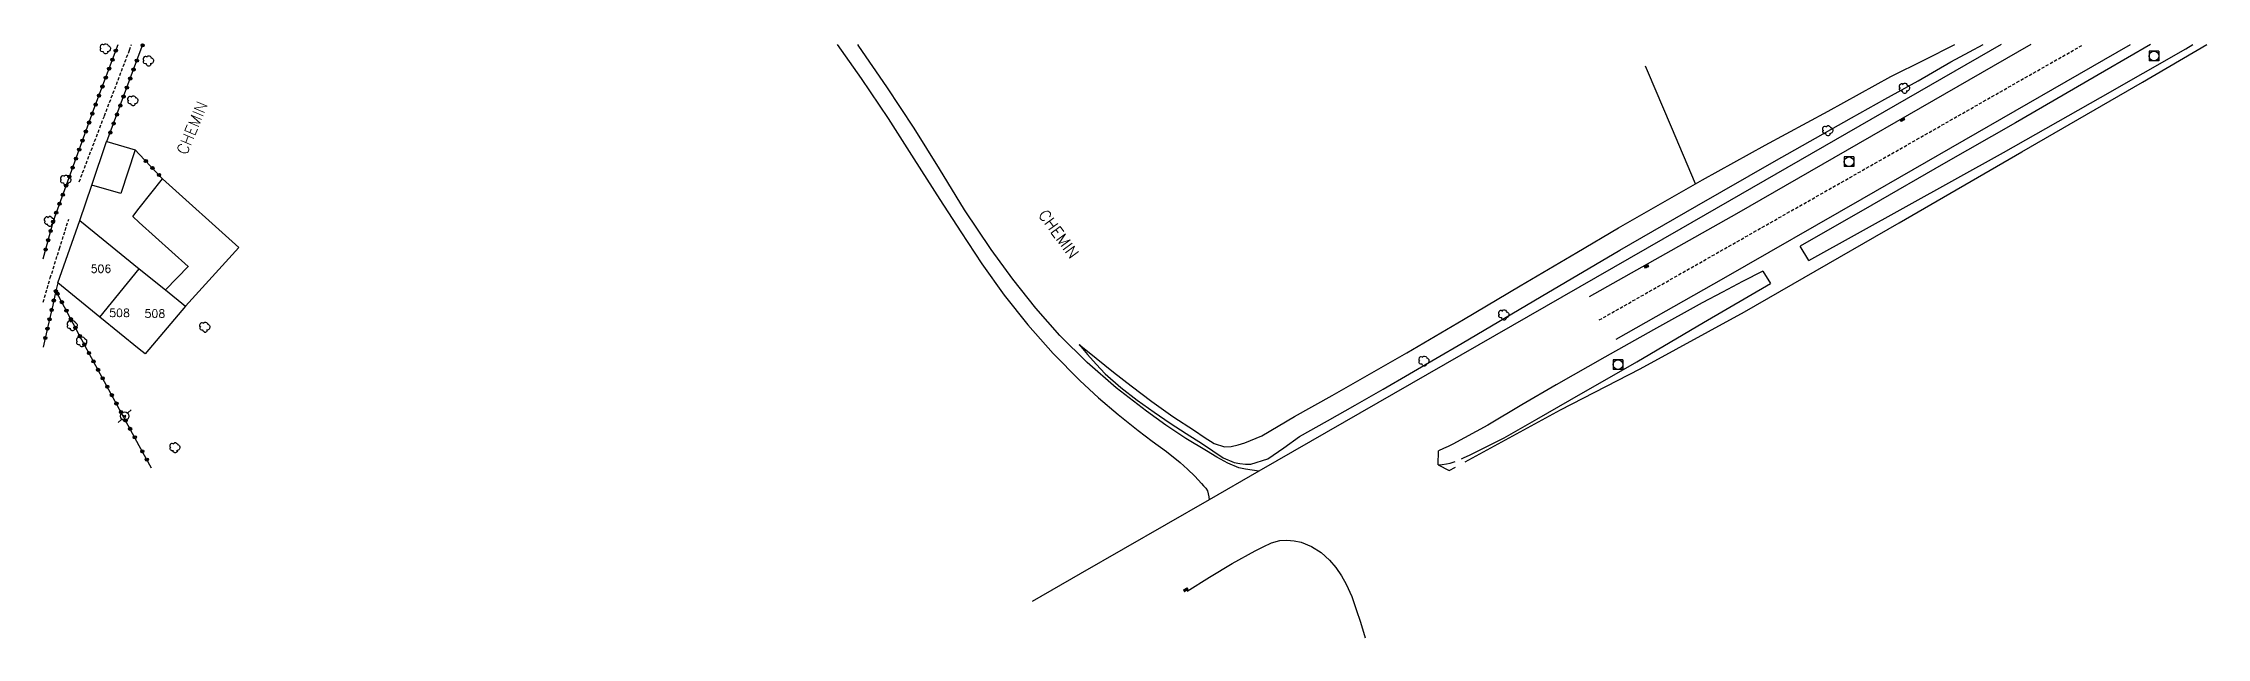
# Model space of a CAD drawing. Header units: millimetres. Extents: x 138000 to 139000, y 124000 to 125000.
# Drawn here: x 138000 to 138338, y 124907.2 to 125000.2 of the extents above; entities that cross this region are included whole.
import ezdxf
from ezdxf.enums import TextEntityAlignment as Align

# ---------------------------------------------------------------- set-up
doc = ezdxf.new("R2010")
doc.units = ezdxf.units.MM
doc.linetypes.add('DASHED', pattern=[0.75, 0.5, -0.25])
doc.layers.get('0').update_dxf_attribs({"linetype": 'CONTINUOUS'})
for name, color, linetype in [('W0001', 6, 'DASHED'), ('W0008', 7, 'CONTINUOUS'), ('W0051', 7, 'CONTINUOUS'), ('W0070', 7, 'DASHED'), ('W0071', 7, 'CONTINUOUS'), ('W0101', 7, 'CONTINUOUS'), ('W0104', 1, 'CONTINUOUS'), ('W0120', 7, 'CONTINUOUS'), ('W0211', 2, 'CONTINUOUS'), ('W0214', 2, 'CONTINUOUS'), ('W0300', 7, 'CONTINUOUS'), ('W0323', 7, 'CONTINUOUS'), ('W0330', 7, 'CONTINUOUS'), ('W0401', 7, 'CONTINUOUS'), ('W0420', 7, 'CONTINUOUS'), ('W0473', 7, 'CONTINUOUS'), ('W0510', 5, 'CONTINUOUS'), ('W0989', 7, 'CONTINUOUS'), ('W0991', 7, 'CONTINUOUS'), ('W1102', 7, 'CONTINUOUS')]:
    doc.layers.add(name, color=color, linetype=linetype)
doc.styles.get("Standard").update_dxf_attribs({"font": 'romans.shx', "width": 0.85})

# ---------------------------------------------------------------- blocks, each defined once
blk = doc.blocks.new('T300')
for p, q in [((-0.8, 0.51), (-0.86, 0.34)), ((-0.86, 0.34), (-0.86, 0.17)), ((-0.86, 0.17), (-0.74, 0.06)), ((-0.69, 0.63), (-0.8, 0.51)), ((-0.8, -0.06), (-0.74, 0.06)), ((-0.74, 0.06), (-0.69, 0.11)), ((-0.57, 0.69), (-0.69, 0.63)), ((-0.46, 0.69), (-0.57, 0.69)), ((-0.29, 0.63), (-0.46, 0.69)), ((-0.29, 0.63), (-0.17, 0.74)), ((-0.23, 0.57), (-0.29, 0.63)), ((-0.17, 0.74), (-0.06, 0.8)), ((-0.06, 0.8), (0.06, 0.8)), ((0.06, 0.8), (0.23, 0.74)), ((0.23, 0.74), (0.34, 0.63)), ((0.34, 0.63), (0.4, 0.51)), ((0.46, 0.46), (0.34, 0.46)), ((0.4, 0.51), (0.4, 0.46)), ((0.57, 0.4), (0.46, 0.46)), ((0.57, 0.4), (0.69, 0.29)), ((0.69, 0.29), (0.74, 0.17)), ((0.74, 0.06), (0.69, -0.17)), ((0.74, 0.17), (0.74, 0.06)), ((-0.8, -0.17), (-0.8, -0.06)), ((-0.8, -0.23), (-0.8, -0.17)), ((-0.74, -0.34), (-0.8, -0.23)), ((-0.69, -0.4), (-0.74, -0.34)), ((-0.51, -0.46), (-0.69, -0.4)), ((-0.4, -0.46), (-0.51, -0.46)), ((-0.4, -0.46), (-0.34, -0.46)), ((-0.34, -0.46), (-0.34, -0.4)), ((-0.34, -0.51), (-0.34, -0.46)), ((-0.29, -0.63), (-0.34, -0.51)), ((-0.17, -0.74), (-0.29, -0.63)), ((-0.06, -0.8), (-0.17, -0.74)), ((0.06, -0.8), (-0.06, -0.8)), ((0.17, -0.74), (0.06, -0.8)), ((0.23, -0.69), (0.17, -0.74)), ((0.29, -0.46), (0.23, -0.46)), ((0.29, -0.63), (0.23, -0.69)), ((0.46, -0.4), (0.29, -0.46)), ((0.34, -0.51), (0.29, -0.63)), ((0.34, -0.51), (0.34, -0.46)), ((0.57, -0.34), (0.46, -0.4)), ((0.63, -0.29), (0.57, -0.34)), ((0.69, -0.17), (0.63, -0.29))]:
    blk.add_line(p, q)
blk = doc.blocks.new('T473')
for p, q in [((-0.166667, 0.166667), (0.166667, -0.166667)), ((-0.166667, -0.166667), (0.166667, 0.166667)), ((0.500001, 0.500001), (1.000002, 1.000002)), ((-1.000002, -1.000002), (-0.500001, -0.500001))]:
    blk.add_line(p, q)
blk.add_ellipse((0, 0), major_axis=(0.471405, 0.471405), ratio=1, start_param=5.4977871438, end_param=11.780972451)
blk = doc.blocks.new('T420')
for p, q in [((0.75, 0.75), (-0.75, 0.75)), ((-0.75, 0.75), (-0.75, -0.75)), ((0.75, 0.75), (0.75, -0.75)), ((0.75, -0.75), (-0.75, -0.75))]:
    blk.add_line(p, q)
blk.add_ellipse((0, 0), major_axis=(-0.53, 0.53), ratio=1, start_param=3.926991, end_param=10.210176)
blk = doc.blocks.new('T401')
for p, q in [((-0.3, 0.3), (0, 0.3)), ((-0.3, -0.25), (-0.3, 0.3)), ((-0.3, 0.15), (0, 0.15)), ((-0.3, 0), (0, 0)), ((0, 0.3), (0, -0.25)), ((-0.3, -0.15), (0, -0.15)), ((-0.3, -0.25), (-0.3, -0.3)), ((-0.3, -0.3), (0, -0.3)), ((0, -0.3), (0, -0.25))]:
    blk.add_line(p, q)
blk = doc.blocks.new('t323o')
at = {"color": 0, "linetype": 'Continuous'}
for radius in [0.25, 0.15]:
    blk.add_circle((0, 0), radius, dxfattribs=at)

msp = doc.modelspace()

# ---------------------------------------------------------------- linework, layer by layer
at = {"layer": 'W0001'}
msp.add_lwpolyline([(138243.1, 124956.93), (138286.81, 124981.81), (138318.72, 125000)], dxfattribs=at)
at = {"layer": 'W0008'}
for points in [[(138245.74, 124953.93), (138262.58, 124963.46), (138284.18, 124975.89), (138300.12, 124985.07), (138316.07, 124994.25), (138326.09, 125000)], [(138178.71, 124914.51), (138182.22, 124916.69), (138185.73, 124918.86), (138189.36, 124920.8), (138190.61, 124921.45), (138191.88, 124922.07), (138193.18, 124922.44), (138194.29, 124922.5), (138195.43, 124922.4), (138196.52, 124922.17), (138198.14, 124921.51), (138199.65, 124920.53), (138200.98, 124919.36), (138201.97, 124918.21), (138202.82, 124916.92), (138203.58, 124915.58), (138204.45, 124913.67), (138205.14, 124911.66), (138205.79, 124909.65), (138206.54, 124907.21)]]:
    msp.add_lwpolyline(points, dxfattribs=at)
at = {"layer": 'W0051'}
for points in [[(138305.88, 125000), (138304.2, 124999.03), (138255.86, 124971.18), (138189.92, 124933.27), (138182.16, 124928.8), (138162, 124917.21), (138154.51, 124912.88)], [(138310.54, 125000), (138264.52, 124973.51), (138241.52, 124960.55)]]:
    msp.add_lwpolyline(points, dxfattribs=at)
at = {"layer": 'W0070'}
for points in [[(138005.62, 124978.56), (138009.55, 124988.86), (138013.48, 124999.15), (138013.79, 125000)], [(138000, 124959.71), (138001.1, 124963.5), (138002.53, 124968.09), (138003.97, 124972.68)]]:
    msp.add_lwpolyline(points, dxfattribs=at)
at = {"layer": 'W0071'}
for points in [[(138124.01, 125000), (138127.81, 124994.73), (138131.98, 124988.47), (138136.02, 124982.12), (138140.09, 124975.79), (138143.34, 124970.73), (138146.62, 124965.69), (138150.11, 124960.81), (138153.83, 124956.17), (138157.76, 124951.7), (138161.93, 124947.45), (138164.88, 124944.76), (138167.93, 124942.16), (138171.05, 124939.65), (138173.26, 124937.99), (138175.51, 124936.38), (138177.64, 124934.64), (138178.79, 124933.58), (138179.91, 124932.49), (138180.96, 124931.34), (138181.29, 124930.97), (138181.62, 124930.6), (138181.88, 124930.19), (138182.02, 124929.75), (138182.09, 124929.28), (138182.16, 124928.8)], [(138189.92, 124933.27), (138188.87, 124933.43), (138187.83, 124933.59), (138186.8, 124933.82), (138185.05, 124934.54), (138183.37, 124935.48), (138181.72, 124936.46), (138178.51, 124938.39), (138175.38, 124940.47), (138172.34, 124942.65), (138167.62, 124946.34), (138163.1, 124950.29), (138158.84, 124954.49), (138155.05, 124958.78), (138151.5, 124963.3), (138148.09, 124967.93), (138143.94, 124974.17), (138140.04, 124980.59), (138136.06, 124986.95), (138131.77, 124993.39), (138127.41, 124999.77), (138127.24, 125000)], [(138005.72, 124972.51), (138007.6, 124978.01)]]:
    msp.add_lwpolyline(points, dxfattribs=at)
at = {"layer": 'W0101'}
for points in [[(138002.27, 124962.75), (138005.72, 124972.51)], [(138005.72, 124972.51), (138015, 124964.95)], [(138008.85, 124957.39), (138002.27, 124962.75)], [(138015, 124964.95), (138019.08, 124961.62), (138022.22, 124959.07), (138015.9, 124951.65), (138015, 124952.38)], [(138015, 124952.38), (138008.85, 124957.39)]]:
    msp.add_lwpolyline(points, dxfattribs=at)
at = {"layer": 'W0104'}
msp.add_lwpolyline([(138014.36, 124983.56), (138012.1, 124976.7), (138007.6, 124978.01), (138009.86, 124984.87), (138009.95, 124984.84)], close=True, dxfattribs=at)
for points in [[(138015, 124974.42), (138018.65, 124979.01), (138030.54, 124968.28), (138022.22, 124959.07)], [(138015, 124972.2), (138013.97, 124973.13), (138015, 124974.42)], [(138019.08, 124961.62), (138022.7, 124965.36), (138022.65, 124965.3), (138015, 124972.2)]]:
    msp.add_lwpolyline(points, dxfattribs=at)
at = {"layer": 'W0120'}
for points in [[(138275.84, 124966.22), (138274.47, 124968.46)], [(138268.66, 124964.59), (138269.83, 124962.63)], [(138217.94, 124934.25), (138218, 124936.44)]]:
    msp.add_lwpolyline(points, dxfattribs=at)
at = {"layer": 'W0211'}
msp.add_lwpolyline([(138161.82, 124953.1), (138163.16, 124951.55), (138164.49, 124950), (138165.9, 124948.51), (138168.33, 124946.37), (138170.92, 124944.4), (138173.58, 124942.5), (138176.05, 124940.8), (138178.57, 124939.16), (138181.11, 124937.57), (138182.72, 124936.46), (138184.34, 124935.37), (138186.08, 124934.64), (138186.94, 124934.47), (138187.82, 124934.37), (138188.68, 124934.36), (138191.34, 124935.2), (138193.81, 124936.94), (138196.28, 124938.68), (138200.63, 124941.14), (138204.98, 124943.61), (138209.33, 124946.09), (138221.69, 124953.3), (138234, 124960.6), (138246.34, 124967.86), (138258.36, 124974.81), (138270.42, 124981.71), (138282.5, 124988.57), (138287.7, 124991.45), (138292.91, 124994.32), (138298.05, 124997.3), (138300.95, 124998.85), (138303.06, 125000)], dxfattribs=at)
at = {"layer": 'W0214'}
msp.add_lwpolyline([(138161.82, 124953.1), (138164.52, 124950.93), (138167.22, 124948.75), (138169.96, 124946.63), (138173.19, 124944.19), (138176.47, 124941.82), (138179.87, 124939.64), (138181.39, 124938.6), (138182.93, 124937.6), (138184.55, 124937.09), (138185.59, 124937.16), (138186.66, 124937.41), (138187.71, 124937.71), (138190.39, 124938.81), (138192.94, 124940.31), (138195.47, 124941.83), (138201.35, 124945.09), (138207.19, 124948.44), (138213.02, 124951.81), (138221.89, 124957.02), (138230.72, 124962.28), (138239.58, 124967.51), (138246.12, 124971.32), (138252.67, 124975.11), (138258.15, 124978.24), (138259.24, 124978.86), (138269.02, 124984.27), (138278.86, 124989.6), (138288.65, 124995), (138293.93, 124997.63), (138298.65, 125000)], dxfattribs=at)
at = {"layer": 'W0323'}
for points in [[(138000, 124966.5), (138001.58, 124972.46), (138008.07, 124990.32), (138011.68, 125000)], [(138015, 124998.5), (138015.56, 125000)], [(138009.95, 124984.84), (138015, 124998.5)], [(138014.36, 124983.56), (138015, 124982.88)], [(138015, 124982.88), (138018.65, 124979.01)], [(138002.27, 124962.75), (138001.98, 124961.47), (138001.48, 124959.23), (138000.68, 124955.71), (138000, 124952.65)], [(138015, 124937.26), (138006.51, 124952.93), (138001.98, 124961.47)], [(138016.9, 124933.76), (138015, 124937.26)]]:
    msp.add_lwpolyline(points, dxfattribs=at)
at = {"layer": 'W0330'}
for points in [[(138222.13, 124934.73), (138237.07, 124942.87), (138249.49, 124949.27), (138265.78, 124958.18), (138275.12, 124963.55), (138289.95, 124972.11), (138309.14, 124983.21), (138327.98, 124994.15), (138338.01, 125000)], [(138258.15, 124978.24), (138254.39, 124987.08), (138250.63, 124995.92), (138250.33, 124996.63)], [(138217.94, 124934.25), (138219.65, 124933.38), (138220.62, 124933.91)]]:
    msp.add_lwpolyline(points, dxfattribs=at)
at = {"layer": 'W0510'}
for points in [[(138329.2, 125000), (138322.04, 124995.85), (138308.11, 124987.79), (138296.9, 124981.34), (138285.69, 124974.9), (138274.47, 124968.46)], [(138275.84, 124966.22), (138291.06, 124974.69), (138306.27, 124983.15), (138321.43, 124991.71), (138334.72, 124999.35), (138335.85, 125000)], [(138268.66, 124964.59), (138265.5, 124962.93), (138262.35, 124961.28), (138259.2, 124959.61), (138251.55, 124955.41), (138243.96, 124951.12), (138236.38, 124946.79), (138231.03, 124943.64), (138225.7, 124940.46), (138220.24, 124937.52), (138219.5, 124937.16), (138218.75, 124936.8), (138218, 124936.44)], [(138221.6, 124935.21), (138221.91, 124935.35), (138222.93, 124935.84), (138228.22, 124938.48), (138233.37, 124941.42), (138238.5, 124944.39), (138248.99, 124950.39), (138259.41, 124956.51), (138269.83, 124962.63)], [(138217.94, 124934.25), (138218.58, 124934.33), (138219.21, 124934.4), (138219.83, 124934.52), (138220.59, 124934.78)]]:
    msp.add_lwpolyline(points, dxfattribs=at)
at = {"layer": 'W1102'}
msp.add_lwpolyline([(138008.85, 124957.39), (138015, 124964.95)], dxfattribs=at)

# ---------------------------------------------------------------- block references
at = {"layer": 'W0300', "rotation": 359.9999899820874}
for p in [(138009.74, 124999.34), (138014.04, 124991.21), (138004.57, 124956.04), (138006.04, 124953.51)]:
    msp.add_blockref('T300', p, dxfattribs=at)
at = {"layer": 'W0300'}
for p in [(138016.47, 124997.44), (138290.83, 124993.16), (138278.85, 124986.53), (138003.55, 124978.78), (138001.02, 124972.35), (138025.29, 124955.79), (138228.23, 124957.7), (138215.76, 124950.48), (138020.61, 124936.94)]:
    msp.add_blockref('T300', p, dxfattribs=at)
at = {"layer": 'W0323'}
for p, rotation in [((138011.33, 124999.06), 69.54714702495843), ((138015.52, 124999.9), 69.69670796071028), ((138010.28, 124996.25), 69.54714702495843), ((138010.81, 124997.65), 69.54714702495843), ((138014.11, 124996.1), 69.69777797912208), ((138014.63, 124997.5), 69.69777797912208), ((138009.24, 124993.44), 69.54714702495843), ((138009.76, 124994.84), 69.54714702495843), ((138013.07, 124993.28), 69.69777797912208), ((138013.59, 124994.69), 69.69777797912208), ((138007.67, 124989.22), 70.00530384892512), ((138008.19, 124990.63), 69.54714702495843), ((138008.71, 124992.03), 69.54714702495843), ((138011.51, 124989.06), 69.69777797912208), ((138012.03, 124990.47), 69.69777797912208), ((138012.55, 124991.88), 69.69777797912208), ((138006.65, 124986.4), 70.00530384892512), ((138007.16, 124987.81), 70.00530384892512), ((138010.47, 124986.25), 69.69777797912208), ((138010.99, 124987.66), 69.69777797912208), ((138005.11, 124982.17), 70.00530384892512), ((138005.62, 124983.58), 70.00530384892512), ((138006.13, 124984.99), 70.00530384892512), ((138004.08, 124979.35), 70.00530384892512), ((138004.59, 124980.76), 70.00530384892512), ((138016.03, 124981.79), 313.347768492982), ((138017.06, 124980.7), 313.347768492982), ((138018.09, 124979.61), 313.347768492982), ((138003.06, 124976.53), 70.00530384892512), ((138003.57, 124977.94), 70.00530384892512), ((138001.53, 124972.3), 75.21196761887934), ((138002.03, 124973.71), 70.00530384892512), ((138002.54, 124975.12), 70.00530384892512), ((138000.77, 124969.4), 75.21196761887934), ((138001.15, 124970.85), 75.21196761887934), ((138000.38, 124967.95), 75.21196761887934), ((138001.31, 124958.5), 257.2006629673769), ((138001.64, 124959.97), 257.227784731923), ((138001.97, 124961.43), 257.227784731923), ((138002.21, 124961.04), 117.9009682484782), ((138002.91, 124959.71), 117.9009682484782), ((138000.65, 124955.58), 257.5590691843212), ((138000.98, 124957.04), 257.2006629673769), ((138003.62, 124958.39), 117.9009682484782), ((138004.32, 124957.06), 117.9009682484782), ((138005.02, 124955.73), 117.9009682484782), ((138000.32, 124954.11), 257.5590691843212), ((138005.72, 124954.41), 117.9009682484782), ((138006.42, 124953.08), 117.9009682484782), ((138007.14, 124951.76), 118.4603609030682), ((138007.85, 124950.45), 118.4603609030682), ((138008.57, 124949.13), 118.4603609030682), ((138009.28, 124947.81), 118.4603609030682), ((138010, 124946.49), 118.4603609030682), ((138010.71, 124945.17), 118.4603609030682), ((138011.43, 124943.85), 118.4603609030682), ((138012.14, 124942.53), 118.4603609030682), ((138012.86, 124941.21), 118.4603609030682), ((138013.57, 124939.9), 118.4603609030682), ((138014.29, 124938.58), 118.4603609030682), ((138015.47, 124936.39), 118.4600865133772), ((138016.18, 124935.08), 118.4600865133772)]:
    msp.add_blockref('t323o', p, dxfattribs=dict(at, rotation=rotation))
at = {"layer": 'W0401'}
for p, rotation in [((138290.42, 124988.41), 119.9257081839785), ((138250.45, 124965.43), 119.8155235722879), ((138178.58, 124914.6), 299.9854773481724)]:
    msp.add_blockref('T401', p, dxfattribs=dict(at, rotation=rotation))
at = {"layer": 'W0420'}
for p in [(138329.77, 124998.22), (138282.12, 124981.68), (138246.02, 124949.95)]:
    msp.add_blockref('T420', p, dxfattribs=at)
at = {"layer": 'W0473', "rotation": 359.9999899820874}
msp.add_blockref('T473', (138012.72, 124941.88), dxfattribs=at)

# ---------------------------------------------------------------- texts
at = {"layer": 'W0989'}
for rotation, p in [(67.3703, (138022.38, 124982.62)), (306.3882, (138155.36, 124973.36))]:
    msp.add_text('CHEMIN', height=1.75, rotation=rotation, dxfattribs=at).set_placement(p)
at = {"layer": 'W0991'}
for s, p in [('506', (138009.01, 124964.95)), ('508', (138011.92, 124958.03)), ('508', (138017.44, 124957.93))]:
    msp.add_text(s, height=1.25, dxfattribs=at).set_placement(p, align=Align.MIDDLE_CENTER)

doc.saveas('drawing.dxf')
